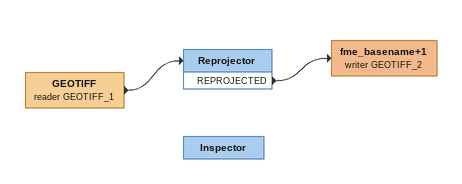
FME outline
GEOTIFF (reader GEOTIFF_1)
    -> Reprojector
Reprojector
    REPROJECTED -> fme_basename+1 (writer GEOTIFF_2)
fme_basename+1 (writer GEOTIFF_2)
Inspector
